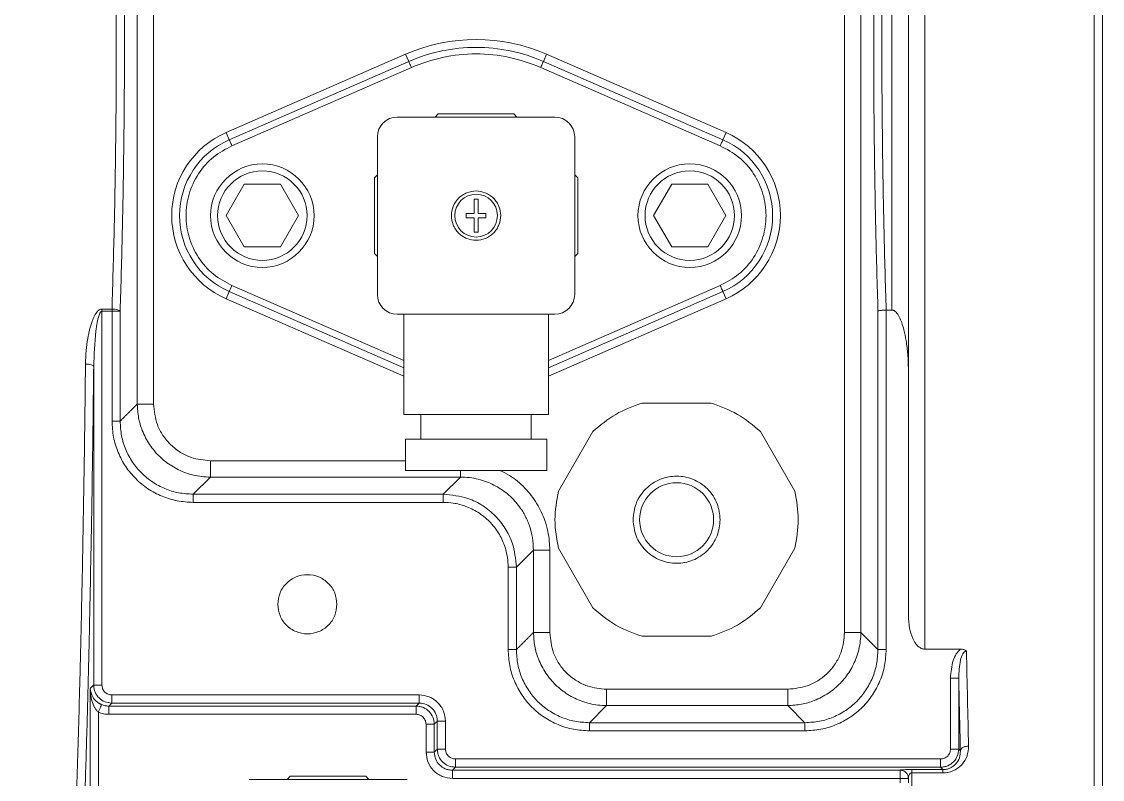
# Model space of a CAD drawing. Header units: inches. Extents: x 1104 to 1677, y 981 to 1342.
# Drawn here: x 1438.95 to 1445.53, y 1093.41 to 1098.02 of the extents above; entities that cross this region are included whole.
import ezdxf

# ---------------------------------------------------------------- set-up
doc = ezdxf.new("R2010")
doc.units = ezdxf.units.IN
doc.header["$MEASUREMENT"] = 0
doc.layers.get('0').update_dxf_attribs({"color": 1})

msp = doc.modelspace()

# ---------------------------------------------------------------- linework, layer by layer
at = {"linetype": 'Continuous', "lineweight": 15}
for p, q in [((1444.44815675, 1105.42935249), (1444.44815675, 1094.20438572)), ((1445.47815786, 1105.42935249), (1445.47815786, 1092.20185269)), ((1445.52815536, 1105.42935249), (1445.52815536, 1092.20185269)), ((1444.24815735, 1096.26695106), (1444.24815735, 1104.63935251)), ((1439.65737476, 1095.69573089), (1439.65737476, 1098.13797372)), ((1439.75662822, 1095.69573089), (1439.75662822, 1098.13797372)), ((1443.95968495, 1098.13797372), (1443.95968495, 1094.30573121)), ((1444.05893842, 1098.13797372), (1444.05893842, 1094.30573121)), ((1441.28955643, 1097.82389948), (1440.1975571, 1097.34731165)), ((1441.30864869, 1097.78014814), (1441.28955643, 1097.82389948)), ((1442.12766345, 1097.78014814), (1442.14675571, 1097.82389948)), ((1443.23875504, 1097.34731165), (1442.14675571, 1097.82389948)), ((1440.21664936, 1097.30356032), (1441.30864869, 1097.78014814)), ((1441.3245636, 1097.74368841), (1440.23256427, 1097.26710058)), ((1443.20375256, 1097.26710058), (1442.11174854, 1097.74368841)), ((1442.12766345, 1097.78014814), (1443.21966278, 1097.30356032)), ((1442.1981565, 1097.44185248), (1441.23815564, 1097.44185248)), ((1441.46962817, 1097.44185248), (1441.48831681, 1097.46053877)), ((1441.48831681, 1097.46053877), (1441.94800003, 1097.46053877)), ((1441.94800003, 1097.46053877), (1441.96668397, 1097.44185248)), ((1440.21664936, 1097.30356032), (1440.1975571, 1097.34731165)), ((1443.21966278, 1097.30356032), (1443.23875504, 1097.34731165)), ((1441.11815788, 1097.32185237), (1441.11815788, 1096.36185269)), ((1442.31815895, 1096.36185269), (1442.31815895, 1097.32185237)), ((1441.09946924, 1097.07169414), (1441.11815788, 1097.09038043)), ((1442.31815895, 1097.09038043), (1442.3368429, 1097.07169414)), ((1440.30815892, 1097.03237796), (1440.19815784, 1096.84185253)), ((1440.52815638, 1097.03237796), (1440.30815892, 1097.03237796)), ((1440.63815745, 1096.84185253), (1440.52815638, 1097.03237796)), ((1441.09946924, 1096.61201092), (1441.09946924, 1097.07169414)), ((1442.3368429, 1097.07169414), (1442.3368429, 1096.61201092)), ((1442.90815576, 1097.03237796), (1442.79815469, 1096.84185253)), ((1443.12815792, 1097.03237796), (1442.90815576, 1097.03237796)), ((1443.23815899, 1096.84185253), (1443.12815792, 1097.03237796)), ((1441.73065897, 1096.94185223), (1441.70565787, 1096.94185223)), ((1441.70565787, 1096.94185223), (1441.70565787, 1096.85435249)), ((1441.73065897, 1096.85435249), (1441.73065897, 1096.94185223)), ((1440.19815784, 1096.84185253), (1440.30815892, 1096.6513271)), ((1440.52815638, 1096.6513271), (1440.63815745, 1096.84185253)), ((1441.65815719, 1096.85435249), (1441.65815719, 1096.82935257)), ((1441.70565787, 1096.85435249), (1441.65815719, 1096.85435249)), ((1441.65815719, 1096.82935257), (1441.70565787, 1096.82935257)), ((1441.70565787, 1096.82935257), (1441.70565787, 1096.74185225)), ((1441.77815495, 1096.85435249), (1441.73065897, 1096.85435249)), ((1441.73065897, 1096.82935257), (1441.77815495, 1096.82935257)), ((1441.73065897, 1096.74185225), (1441.73065897, 1096.82935257)), ((1441.77815495, 1096.82935257), (1441.77815495, 1096.85435249)), ((1442.79815469, 1096.84185253), (1442.90815576, 1096.6513271)), ((1443.12815792, 1096.6513271), (1443.23815899, 1096.84185253)), ((1441.70565787, 1096.74185225), (1441.73065897, 1096.74185225)), ((1440.30815892, 1096.6513271), (1440.52815638, 1096.6513271)), ((1442.90815576, 1096.6513271), (1443.12815792, 1096.6513271)), ((1441.11815788, 1096.59332463), (1441.09946924, 1096.61201092)), ((1442.3368429, 1096.61201092), (1442.31815895, 1096.59332463)), ((1440.21664936, 1096.38014474), (1440.1975571, 1096.33639341)), ((1441.27815646, 1095.9168653), (1440.21664936, 1096.38014474)), ((1440.23256427, 1096.41660448), (1441.27815646, 1095.96026991)), ((1442.15815568, 1095.96026991), (1443.20375256, 1096.41660448)), ((1443.21966278, 1096.38014474), (1442.15815568, 1095.9168653)), ((1443.23875504, 1096.33639341), (1443.21966278, 1096.38014474)), ((1440.1975571, 1096.33639341), (1441.27815646, 1095.86478046)), ((1442.15815568, 1095.86478046), (1443.23875504, 1096.33639341)), ((1439.50359008, 1096.26060223), (1439.44222076, 1096.26057349)), ((1439.44222076, 1096.26057349), (1439.44222076, 1093.98587838)), ((1439.50359008, 1095.59157529), (1439.50359008, 1096.26060223)), ((1439.55321681, 1096.26060223), (1439.55321681, 1095.59157529)), ((1441.23815564, 1096.24185258), (1441.71815607, 1096.24185258)), ((1441.71815607, 1096.24185258), (1442.1981565, 1096.24185258)), ((1444.16309636, 1094.20157562), (1444.16309636, 1096.26055354)), ((1444.21281696, 1096.26695165), (1444.21272309, 1094.20157562)), ((1439.39225142, 1095.92398441), (1439.39225142, 1093.98587838)), ((1442.72815912, 1095.7014297), (1443.14815598, 1095.7014297)), ((1441.27815646, 1095.63185243), (1442.15815568, 1095.63185243)), ((1442.21864266, 1095.16477612), (1442.42864344, 1095.52850642)), ((1443.44766697, 1095.52850642), (1443.65766774, 1095.16477612)), ((1442.148159, 1095.48185229), (1441.28815784, 1095.48185229)), ((1441.28815784, 1095.35032491), (1440.10203479, 1095.35032491)), ((1439.99788154, 1095.14691467), (1440.10203479, 1095.25107027)), ((1441.62271355, 1095.25107027), (1440.10203479, 1095.25107027)), ((1441.28815784, 1095.29185252), (1442.148159, 1095.29185252)), ((1441.5185603, 1095.14691467), (1441.62271355, 1095.25107027)), ((1441.62271355, 1095.25107027), (1441.62271355, 1095.29185252)), ((1439.99788154, 1095.14691467), (1441.5185603, 1095.14691467)), ((1441.5185603, 1095.14691467), (1441.5185603, 1095.09728735)), ((1441.5185603, 1095.09728735), (1439.99788154, 1095.09728735)), ((1442.06737358, 1094.80640964), (1441.96322033, 1094.70225405)), ((1442.06737358, 1094.30573121), (1442.06737358, 1094.80640964)), ((1442.16662705, 1094.30573121), (1442.16662705, 1094.80640964)), ((1442.42864344, 1094.45519807), (1442.21864266, 1094.81892897)), ((1443.65766774, 1094.81892897), (1443.44766697, 1094.45519807)), ((1441.9135936, 1094.20157562), (1441.9135936, 1094.70225405)), ((1441.96322033, 1094.70225405), (1441.96322033, 1094.20157562)), ((1443.14815598, 1094.28227538), (1442.72815912, 1094.28227538)), ((1444.16309636, 1094.20157562), (1444.05893842, 1094.30573121)), ((1444.44815675, 1094.20438572), (1444.66512704, 1094.20438572)), ((1444.65406498, 1094.02821879), (1444.65406498, 1093.59587861)), ((1439.37059663, 1093.96422711), (1439.37059663, 1090.92185233)), ((1439.5021821, 1093.9259147), (1441.37231772, 1093.9259147)), ((1439.5021821, 1093.9259147), (1439.5021821, 1093.87594535)), ((1443.61427838, 1093.96032464), (1442.51203362, 1093.96032464)), ((1439.5021821, 1093.87594535), (1439.48390177, 1093.85766386)), ((1439.48390177, 1093.85766386), (1441.3540374, 1093.85766386)), ((1439.5021821, 1093.87594535), (1441.37231772, 1093.87594535)), ((1441.3540374, 1093.85766386), (1441.37231772, 1093.87594535)), ((1442.40788037, 1093.75691441), (1442.51203362, 1093.86107)), ((1443.61427838, 1093.86107), (1442.51203362, 1093.86107)), ((1443.71843163, 1093.75691441), (1443.61427838, 1093.86107)), ((1439.42056597, 1093.82076178), (1439.42056597, 1090.92185233)), ((1441.41399873, 1093.57759712), (1441.41399873, 1093.74773083)), ((1441.46396807, 1093.74773083), (1441.46396807, 1093.57759712)), ((1441.53221774, 1093.76601233), (1441.4822484, 1093.76601233)), ((1441.4822484, 1093.76601233), (1441.4822484, 1093.59587861)), ((1441.53221774, 1093.76601233), (1441.53221774, 1093.59587861)), ((1442.40788037, 1093.75691441), (1443.71843163, 1093.75691441)), ((1443.71843163, 1093.70728767), (1442.40788037, 1093.70728767)), ((1444.60409564, 1093.59587861), (1444.65406498, 1093.59587861)), ((1444.66425409, 1093.58568951), (1444.65406498, 1093.59587861)), ((1441.46396807, 1093.57759712), (1441.41399873, 1093.57759712)), ((1441.59218377, 1093.53591493), (1444.54412961, 1093.53591493)), ((1441.59218377, 1093.53591493), (1441.59218377, 1093.48594559)), ((1441.59218377, 1093.48594559), (1441.57390344, 1093.4676641)), ((1441.57390344, 1093.4676641), (1444.29815485, 1093.4676641)), ((1444.54412961, 1093.48594559), (1441.59218377, 1093.48594559)), ((1444.36815511, 1093.47156421), (1444.55851451, 1093.47156421)), ((1444.55851451, 1093.47156421), (1444.54412961, 1093.48594559)), ((1441.29815452, 1093.41185279), (1440.33815836, 1093.41185279)), ((1440.56963088, 1093.41185279), (1440.58831483, 1093.43053908)), ((1440.58831483, 1093.43053908), (1441.04799805, 1093.43053908)), ((1441.04799805, 1093.43053908), (1441.06668669, 1093.41185279)), ((1444.29815485, 1093.41769475), (1441.57390344, 1093.41769475)), ((1444.29815485, 1093.41769475), (1444.33351402, 1093.41769475)), ((1444.29815485, 1093.39056173), (1444.29815485, 1093.41769475)), ((1444.36815511, 1093.45165884), (1444.36815511, 1093.30791895)), ((1444.55851451, 1093.45165884), (1444.36815511, 1093.45165884))]:
    msp.add_line(p, q, dxfattribs=at)
at = {"linetype": 'Continuous', "lineweight": 15, "flags": 128}
for points in [[(1441.3245636, 1097.74368841), (1441.32164908, 1097.75036929), (1441.31882842, 1097.75682665), (1441.31620487, 1097.76284344), (1441.31385823, 1097.76821959), (1441.31186828, 1097.77277324), (1441.31030542, 1097.77635363), (1441.30922127, 1097.77883931), (1441.30864869, 1097.78014814)], [(1442.11174854, 1097.74368841), (1442.11466776, 1097.75036929), (1442.11748372, 1097.75682665), (1442.12011196, 1097.76284344), (1442.1224586, 1097.76821959), (1442.12444386, 1097.77277324), (1442.12600672, 1097.77635363), (1442.12709087, 1097.77883931), (1442.12766345, 1097.78014814)], [(1440.23256427, 1097.26710058), (1440.22964975, 1097.27378146), (1440.22682908, 1097.28023883), (1440.22420554, 1097.28625561), (1440.2218589, 1097.29163117), (1440.21986895, 1097.29618542), (1440.21830609, 1097.2997658), (1440.21722194, 1097.30225148), (1440.21664936, 1097.30356032)], [(1443.20375256, 1097.26710058), (1443.20666709, 1097.27378146), (1443.20948306, 1097.28023883), (1443.21211129, 1097.28625561), (1443.21445793, 1097.29163117), (1443.21644319, 1097.29618542), (1443.21800605, 1097.2997658), (1443.2190902, 1097.30225148), (1443.21966278, 1097.30356032)], [(1440.23256427, 1096.41660448), (1440.22964975, 1096.4099236), (1440.22682908, 1096.40346623), (1440.22420554, 1096.39744945), (1440.2218589, 1096.3920733), (1440.21986895, 1096.38751965), (1440.21830609, 1096.38393926), (1440.21722194, 1096.38145358), (1440.21664936, 1096.38014474)], [(1443.21966278, 1096.38014474), (1443.2190902, 1096.38145358), (1443.21800605, 1096.38393926), (1443.21644319, 1096.38751965), (1443.21445793, 1096.3920733), (1443.21211129, 1096.39744945), (1443.20948306, 1096.40346623), (1443.20666709, 1096.4099236), (1443.20375256, 1096.41660448)]]:
    msp.add_lwpolyline(points, dxfattribs=at)
at = {"linetype": 'Continuous', "lineweight": 15}
for centre, radius in [((1440.41815682, 1096.84185252), 0.315), ((1443.01815682, 1096.84185252), 0.315), ((1440.41815682, 1096.84185252), 0.272), ((1443.01815682, 1096.84185252), 0.272), ((1441.71815682, 1096.84185252), 0.13), ((1442.93815682, 1094.99185252), 0.225)]:
    msp.add_circle(centre, radius, dxfattribs=at)
for centre, radius, start, end in [((1441.71815682, 1096.84185252), 1.07150108, 66.421821522, 113.578178478), ((1441.71815682, 1096.84185252), 1.02376471, 66.421821522, 113.578178478), ((1441.23815682, 1097.32185252), 0.12, 90, 180), ((1442.19815682, 1097.32185252), 0.12, 360, 90), ((1440.41815682, 1096.84185252), 0.55150108, 113.578178478, 246.421821522), ((1443.01815682, 1096.84185252), 0.55150108, 293.578178478, 66.421821522), ((1440.41815682, 1096.84185252), 0.50376471, 113.578178478, 246.421821522), ((1443.01815682, 1096.84185252), 0.50376471, 293.578178478, 66.421821522), ((1441.23815682, 1096.36185252), 0.12, 180, 270), ((1442.19815682, 1096.36185252), 0.12, 270, 0)]:
    msp.add_arc(centre, radius, start, end, dxfattribs=at)
for points, knots in [([(1445.52815536, 1105.37692798), (1445.52815536, 1105.37771156), (1445.52815536, 1105.38464636), (1445.52815536, 1105.35592342), (1445.52815536, 1105.28647139), (1445.52815536, 1105.16465404), (1445.52815536, 1104.99472457), (1445.52815536, 1104.77456357), (1445.52815536, 1104.50508681), (1445.52815536, 1104.18772904), (1445.52815536, 1103.82513742), (1445.52815536, 1103.42091657), (1445.52815536, 1102.97956135), (1445.52815536, 1102.50627927), (1445.52815536, 1102.00679555), (1445.52815536, 1101.48713593), (1445.52815536, 1100.95340934), (1445.52815536, 1100.41160079), (1445.52815536, 1099.86282867), (1445.52815536, 1099.30273923), (1445.52815536, 1098.72628979), (1445.52815536, 1098.13330652), (1445.52815536, 1097.52898807), (1445.52815536, 1096.91913354), (1445.52815536, 1096.30998604), (1445.52815536, 1095.70803643), (1445.52815536, 1095.11981324), (1445.52815536, 1094.55162126), (1445.52815536, 1094.00943177), (1445.52815536, 1093.49825516), (1445.52815536, 1093.02354958), (1445.52815536, 1092.58729461), (1445.52815536, 1092.32900502), (1445.52815536, 1092.20185269)], [0, 0, 0, 0, 0.0039759076, 0.0351873214, 0.0671199634, 0.0996978244, 0.1328336261, 0.1664297112, 0.2003794835, 0.2345692136, 0.2688801961, 0.3031911763, 0.3373809076, 0.3713306829, 0.4049267658, 0.4380625575, 0.4706404273, 0.5025730655, 0.5337844767, 0.564995887, 0.5969285163, 0.6295063766, 0.6626421766, 0.6962382533, 0.7301880558, 0.7643777773, 0.798688769, 0.8329997243, 0.8671894702, 0.9011392213, 0.9347353325, 0.9678711238, 1, 1, 1, 1]), ([(1444.34815705, 1105.32651629), (1444.34815705, 1105.32742237), (1444.34815705, 1105.33430316), (1444.34815705, 1105.30452412), (1444.34815705, 1105.23385841), (1444.34815705, 1105.11405422), (1444.34815705, 1104.95137268), (1444.34815705, 1104.74606444), (1444.34815705, 1104.50096867), (1444.34815705, 1104.21974513), (1444.34815705, 1103.90493202), (1444.34815705, 1103.56202881), (1444.34815705, 1103.19249407), (1444.34815705, 1102.79928224), (1444.34815705, 1102.38036977), (1444.34815705, 1101.93256755), (1444.34815705, 1101.45749571), (1444.34815705, 1100.95359287), (1444.34815705, 1100.42729903), (1444.34815705, 1099.88003129), (1444.34815705, 1099.31766673), (1444.34815705, 1098.74518355), (1444.34815705, 1098.16781081), (1444.34815705, 1097.59086993), (1444.34815705, 1097.01959579), (1444.34815705, 1096.46040995), (1444.34815705, 1095.91505396), (1444.34815705, 1095.39131083), (1444.34815705, 1094.88625256), (1444.34815705, 1094.56773514), (1444.34815705, 1094.40847179)], [0, 0, 0, 0, 0.0056906954, 0.0432153607, 0.0809700731, 0.1188408834, 0.1567116899, 0.1944664087, 0.2319910727, 0.2691758555, 0.3056463316, 0.3421181533, 0.3773386883, 0.4125605775, 0.447781112, 0.4830030072, 0.519473484, 0.5559453051, 0.5931300876, 0.6306547404, 0.6684094462, 0.7062802742, 0.7441510761, 0.7819057986, 0.8194304798, 0.8566152666, 0.8930857257, 0.9295575361, 0.9647777407, 1, 1, 1, 1]), ([(1439.50359008, 1096.27312801), (1439.50824213, 1096.43209539), (1439.51752345, 1096.74925193), (1439.52588939, 1097.23448982), (1439.53046877, 1097.72338439), (1439.52971774, 1098.0506926), (1439.5293421, 1098.21439966)], [0, 0, 0, 0, 0.2501069516, 0.4989895121, 0.7494136889, 1, 1, 1, 1]), ([(1439.57896884, 1098.21638081), (1439.57934706, 1098.05147793), (1439.58010364, 1097.72161886), (1439.57550592, 1097.22863563), (1439.56714757, 1096.73974041), (1439.55786063, 1096.42032285), (1439.55321681, 1096.26060223)], [0, 0, 0, 0, 0.2505443215, 0.5011696415, 0.7505663286, 1, 1, 1, 1]), ([(1444.16309636, 1096.26055354), (1444.15845422, 1096.4202509), (1444.14916958, 1096.73965853), (1444.14081356, 1097.22855435), (1444.13620794, 1097.72157682), (1444.13696558, 1098.05146281), (1444.13734434, 1098.21638081)], [0, 0, 0, 0, 0.24939074691, 0.49880167238, 0.74943882195, 1, 1, 1, 1]), ([(1444.18697107, 1098.21439966), (1444.18659103, 1098.05044883), (1444.18583051, 1097.72235276), (1444.1905014, 1097.23059287), (1444.19887251, 1096.74352822), (1444.20818819, 1096.42514766), (1444.21281696, 1096.26695106)], [0, 0, 0, 0, 0.2501445301, 0.5005856775, 0.7518515503, 1, 1, 1, 1]), ([(1438.88020997, 1097.95137129), (1438.88061594, 1097.7809811), (1438.88143349, 1097.4378409), (1438.88314274, 1096.92259567), (1438.88521435, 1096.40653459), (1438.88767958, 1095.89315327), (1438.89019126, 1095.44878378), (1438.89259445, 1095.07028945), (1438.89481, 1094.75284738), (1438.89721284, 1094.43636834), (1438.89981426, 1094.1225193), (1438.90261638, 1093.81316593), (1438.90559869, 1093.51031776), (1438.90792737, 1093.29530799), (1438.90949357, 1093.15933297), (1438.91021969, 1093.09709749), (1438.91098245, 1093.03384777), (1438.91176878, 1092.96959917), (1438.91259208, 1092.90445787), (1438.91344116, 1092.83853078), (1438.91486436, 1092.73052466), (1438.91693379, 1092.58086694), (1438.91993213, 1092.38065282), (1438.92337795, 1092.17078758), (1438.92731516, 1091.95845888), (1438.93066657, 1091.80308214), (1438.93324562, 1091.69714845), (1438.93490794, 1091.63385979), (1438.93642702, 1091.58001685), (1438.93781213, 1091.53456909), (1438.93928104, 1091.48977827), (1438.94076128, 1091.44886186), (1438.94214829, 1091.41408317), (1438.94314111, 1091.39136904), (1438.94386344, 1091.37587735), (1438.94444158, 1091.36412097), (1438.94500742, 1091.35307746), (1438.94557275, 1091.34274134), (1438.9461248, 1091.33309727), (1438.94667421, 1091.32413114), (1438.94800572, 1091.30381486), (1438.94994556, 1091.28050012), (1438.95244156, 1091.26240933), (1438.9539655, 1091.26035287), (1438.95470639, 1091.25935307)], [0, 0, 0, 0, 0.0486269913, 0.0979274437, 0.1479078785, 0.1985682922, 0.2499086857, 0.2828898282, 0.3167607934, 0.3515394308, 0.3872256366, 0.4238194108, 0.4613207955, 0.4997296454, 0.5080171226, 0.5165457176, 0.5253505184, 0.5344314575, 0.5437884987, 0.5534217647, 0.5633311148, 0.5920037616, 0.6227643662, 0.6621044164, 0.7044028275, 0.7496593226, 0.7686801626, 0.7862658498, 0.8024016396, 0.8170875818, 0.8303236429, 0.8491612481, 0.8639715017, 0.8747541942, 0.8809791254, 0.8871617557, 0.8932853618, 0.8993499013, 0.9053553577, 0.9113017371, 0.9171890686, 0.9485105601, 0.9749673197, 1, 1, 1, 1]), ([(1442.11174854, 1097.74368841), (1442.04896582, 1097.76681802), (1441.92204661, 1097.81357598), (1441.71815607, 1097.83203234), (1441.51426553, 1097.81357598), (1441.38734632, 1097.76681802), (1441.3245636, 1097.74368841)], [0, 0, 0, 0, 0.2473334126, 0.5, 0.7526665874, 1, 1, 1, 1]), ([(1440.23256427, 1097.26710058), (1440.19381731, 1097.24623536), (1440.11463697, 1097.20359679), (1440.02443872, 1097.09929028), (1439.96690802, 1096.97544019), (1439.94794117, 1096.84185253), (1439.96690802, 1096.70826488), (1440.02443872, 1096.58441478), (1440.11463697, 1096.48010827), (1440.19381731, 1096.4374697), (1440.23256427, 1096.41660448)], [0, 0, 0, 0, 0.122337688, 0.2499999819, 0.3776624588, 0.5, 0.6223375412, 0.7500000181, 0.877662312, 1, 1, 1, 1]), ([(1443.20375256, 1096.41660448), (1443.24249983, 1096.43746943), (1443.32167986, 1096.48010694), (1443.41187299, 1096.58441651), (1443.46940436, 1096.70826469), (1443.48837085, 1096.84185253), (1443.46940436, 1096.97544037), (1443.41187299, 1097.09928855), (1443.32167986, 1097.20359812), (1443.24249983, 1097.24623563), (1443.20375256, 1097.26710058)], [0, 0, 0, 0, 0.12233840043, 0.24999852596, 0.37766174628, 0.5, 0.62233825372, 0.75000147404, 0.87766159957, 1, 1, 1, 1]), ([(1441.71815607, 1096.6918524), (1441.69928904, 1096.69385652), (1441.67026456, 1096.6969396), (1441.6353311, 1096.71564189), (1441.61133567, 1096.73500462), (1441.59184691, 1096.75903149), (1441.57373439, 1096.79395771), (1441.56453438, 1096.84185253), (1441.57373439, 1096.88974735), (1441.59184691, 1096.92467357), (1441.61133567, 1096.94870044), (1441.6353311, 1096.96806317), (1441.67026456, 1096.98676546), (1441.69928904, 1096.98984854), (1441.71815607, 1096.99185266)], [0, 0, 0, 0, 0.1197241866, 0.1841801166, 0.249997509, 0.3158217508, 0.3802709035, 0.5, 0.6197290965, 0.6841782492, 0.750002491, 0.8158198834, 0.8802758134, 1, 1, 1, 1]), ([(1441.71815607, 1096.99185266), (1441.73702524, 1096.98984962), (1441.76605077, 1096.98676842), (1441.80098186, 1096.96806002), (1441.82498177, 1096.94870401), (1441.84446367, 1096.92467045), (1441.86258558, 1096.88974985), (1441.87178032, 1096.84185253), (1441.86258558, 1096.79395521), (1441.84446367, 1096.75903461), (1441.82498177, 1096.73500105), (1441.80098186, 1096.71564504), (1441.76605077, 1096.69693664), (1441.73702524, 1096.69385545), (1441.71815607, 1096.6918524)], [0, 0, 0, 0, 0.1197323307, 0.1841784824, 0.2500027129, 0.3158197302, 0.3802725792, 0.5, 0.6197274208, 0.6841802698, 0.7499972871, 0.8158215176, 0.8802676693, 1, 1, 1, 1]), ([(1439.34228208, 1095.93900936), (1439.34322613, 1095.96668582), (1439.34499912, 1096.01866363), (1439.35452899, 1096.09015947), (1439.36616913, 1096.1470048), (1439.3789805, 1096.19049436), (1439.39232547, 1096.22538278), (1439.40769706, 1096.25079401), (1439.42154164, 1096.26699389), (1439.4328702, 1096.27250877), (1439.43911551, 1096.27290355), (1439.44222076, 1096.27309985)], [0, 0, 0, 0, 0.2304897416, 0.4328715788, 0.5966764464, 0.7088655974, 0.8057015662, 0.9018175992, 0.9506306852, 0.9754528784, 1, 1, 1, 1]), ([(1439.44222076, 1096.26057349), (1439.440578, 1096.25994634), (1439.43724457, 1096.25867377), (1439.43122609, 1096.25289356), (1439.41485623, 1096.21395509), (1439.39872426, 1096.1026611), (1439.39485454, 1095.99584107), (1439.39225142, 1095.92398441)], [0, 0, 0, 0, 0.0149836932, 0.0304042269, 0.07044362, 0.3746977072, 1, 1, 1, 1]), ([(1439.50359008, 1096.27312977), (1439.50943813, 1096.27280534), (1439.52154266, 1096.27213382), (1439.53748937, 1096.2691596), (1439.54927512, 1096.26513383), (1439.5519328, 1096.26207841), (1439.55321681, 1096.26060223)], [0, 0, 0, 0, 0.2415738091, 0.5000197498, 0.75844135, 1, 1, 1, 1]), ([(1439.50359008, 1096.26060223), (1439.50963284, 1096.26060223), (1439.52171779, 1096.26060223), (1439.53737804, 1096.26060223), (1439.54911548, 1096.26060223), (1439.55184973, 1096.26060223), (1439.55321681, 1096.26060223)], [0, 0, 0, 0, 0.250027608, 0.5000316528, 0.7500230258, 1, 1, 1, 1]), ([(1444.16309636, 1096.26055354), (1444.16445678, 1096.26134149), (1444.16717451, 1096.26291559), (1444.17729987, 1096.26466055), (1444.18766033, 1096.26576257), (1444.19876503, 1096.26664524), (1444.20739535, 1096.26683343), (1444.21281696, 1096.26695165)], [0, 0, 0, 0, 0.2499233275, 0.4992739243, 0.6449287388, 0.7769426751, 1, 1, 1, 1]), ([(1444.34815705, 1095.90524884), (1444.34742173, 1095.93644933), (1444.34603343, 1095.99535599), (1444.33599869, 1096.07625815), (1444.32317371, 1096.14045975), (1444.30907077, 1096.18874883), (1444.29616218, 1096.22030605), (1444.2841669, 1096.24119013), (1444.27386678, 1096.25447743), (1444.26382839, 1096.26274211), (1444.25472887, 1096.26644663), (1444.25030865, 1096.26678593), (1444.24815735, 1096.26695106)], [0, 0, 0, 0, 0.2393658672, 0.4519237698, 0.6246574267, 0.741247386, 0.8375500702, 0.8854797623, 0.9256154844, 0.9661561807, 0.9835284005, 1, 1, 1, 1]), ([(1439.12225176, 1091.26141694), (1439.12331727, 1091.26177955), (1439.12672299, 1091.26293857), (1439.13224983, 1091.27130474), (1439.13861276, 1091.28481104), (1439.1443359, 1091.30146222), (1439.14941031, 1091.31952462), (1439.15452649, 1091.34078043), (1439.15986362, 1091.36639444), (1439.16556423, 1091.39795404), (1439.17110015, 1091.43257516), (1439.1764299, 1091.46973286), (1439.18156714, 1091.50906142), (1439.18649812, 1091.55022085), (1439.19339273, 1091.61229007), (1439.20211247, 1091.700686), (1439.21252451, 1091.82259704), (1439.22243333, 1091.95457493), (1439.23184957, 1092.09521471), (1439.24078272, 1092.24316457), (1439.24921378, 1092.39713377), (1439.25811816, 1092.57518463), (1439.26741421, 1092.78095351), (1439.27700815, 1093.01820034), (1439.28598415, 1093.26545195), (1439.29435138, 1093.52131256), (1439.30211126, 1093.78443512), (1439.31071581, 1094.108772), (1439.31978547, 1094.5011955), (1439.3287352, 1094.96806765), (1439.33638585, 1095.44644366), (1439.34032538, 1095.77554838), (1439.34228208, 1095.93900936)], [0, 0, 0, 0, 0.01090107064, 0.03484352282, 0.05661200474, 0.07620650648, 0.09362691782, 0.10887330731, 0.12908105619, 0.14899337587, 0.16830881311, 0.18702740667, 0.20514909122, 0.22267386227, 0.23960175594, 0.27904978206, 0.31743460134, 0.35475616483, 0.39101455538, 0.42620977081, 0.46034176627, 0.49341055897, 0.53747546358, 0.5808062089, 0.62340258243, 0.66526491848, 0.70639315245, 0.74678727416, 0.81133430542, 0.87505178664, 0.93794024626, 1, 1, 1, 1]), ([(1439.39225142, 1095.92398441), (1439.39137202, 1095.92584812), (1439.38954717, 1095.92971551), (1439.37780588, 1095.93471593), (1439.36118572, 1095.93820967), (1439.3484144, 1095.93875113), (1439.34228208, 1095.93901112)], [0, 0, 0, 0, 0.2417932589, 0.5017480249, 0.7607574571, 1, 1, 1, 1]), ([(1439.39225142, 1095.92398441), (1439.39024187, 1095.75669637), (1439.38622658, 1095.42243684), (1439.3806573, 1095.05610216), (1439.37688857, 1094.8627241), (1439.37612531, 1094.82356065)], [0, 0, 0, 0, 0.4441322838, 0.887424134, 1, 1, 1, 1]), ([(1439.65737476, 1095.69573089), (1439.66011269, 1095.69573089), (1439.6655885, 1095.69573089), (1439.68906053, 1095.69573089), (1439.7203772, 1095.69573089), (1439.74454423, 1095.69573089), (1439.75662822, 1095.69573089)], [0, 0, 0, 0, 0.2500064518, 0.5000078528, 0.7499940396, 1, 1, 1, 1]), ([(1440.10203479, 1095.25107027), (1440.08454762, 1095.25171584), (1440.05003328, 1095.25299), (1439.99965168, 1095.26234032), (1439.93719845, 1095.2808477), (1439.8655158, 1095.31564096), (1439.79072477, 1095.37395552), (1439.73977078, 1095.43495042), (1439.70703999, 1095.49019028), (1439.68269978, 1095.54414306), (1439.66211434, 1095.61280238), (1439.65897833, 1095.66767316), (1439.65737476, 1095.69573089)], [0, 0, 0, 0, 0.0752269692, 0.1484751205, 0.2197610132, 0.3551599563, 0.4884196962, 0.6249844044, 0.6942596874, 0.7641494956, 0.8793997475, 1, 1, 1, 1]), ([(1440.10203479, 1095.35032491), (1440.06221175, 1095.35415917), (1439.99860492, 1095.3602834), (1439.91863229, 1095.39981213), (1439.85972679, 1095.44496737), (1439.81196046, 1095.50295748), (1439.76803146, 1095.58548349), (1439.76105164, 1095.65296494), (1439.75662822, 1095.69573089)], [0, 0, 0, 0, 0.2195118279, 0.3506123968, 0.4885906193, 0.6283656567, 0.7644790916, 1, 1, 1, 1]), ([(1442.42864344, 1095.52850642), (1442.47344021, 1095.56619865), (1442.56303443, 1095.64158366), (1442.67311729, 1095.68148093), (1442.72815912, 1095.7014297)], [0, 0, 0, 0, 0.499996306, 1, 1, 1, 1]), ([(1443.14815598, 1095.7014297), (1443.20319612, 1095.68148067), (1443.31327697, 1095.64158241), (1443.40287015, 1095.56619854), (1443.44766697, 1095.52850642)], [0, 0, 0, 0, 0.4999975029, 1, 1, 1, 1]), ([(1439.55321681, 1095.59157529), (1439.55184973, 1095.59157529), (1439.54911548, 1095.59157529), (1439.53737804, 1095.59157529), (1439.52171779, 1095.59157529), (1439.50963284, 1095.59157529), (1439.50359008, 1095.59157529)], [0, 0, 0, 0, 0.2499769742, 0.4999683472, 0.749972392, 1, 1, 1, 1]), ([(1439.99788154, 1095.09728735), (1439.9653358, 1095.0990859), (1439.90028824, 1095.10268058), (1439.80669357, 1095.13229277), (1439.72067569, 1095.17770062), (1439.64576729, 1095.23938232), (1439.58405607, 1095.31428766), (1439.53861898, 1095.40032399), (1439.50899073, 1095.49394964), (1439.50539131, 1095.55901506), (1439.50359008, 1095.59157529)], [0, 0, 0, 0, 0.1256412752, 0.2511129968, 0.3760160667, 0.4999159544, 0.623852508, 0.7488173697, 0.8743024551, 1, 1, 1, 1]), ([(1439.55321681, 1095.59157529), (1439.55490555, 1095.56147906), (1439.55820589, 1095.50266123), (1439.58488122, 1095.41818677), (1439.62561218, 1095.34155104), (1439.6807979, 1095.27446353), (1439.74788608, 1095.21928255), (1439.82452045, 1095.17857105), (1439.9089817, 1095.15189694), (1439.96779091, 1095.14860106), (1439.99788154, 1095.14691467)], [0, 0, 0, 0, 0.1290816504, 0.252267587, 0.3770443556, 0.5000337768, 0.6230091706, 0.747771586, 0.8709435048, 1, 1, 1, 1]), ([(1440.10203479, 1095.25107027), (1440.10203479, 1095.25380774), (1440.10203479, 1095.25928267), (1440.10203479, 1095.28275527), (1440.10203479, 1095.31407374), (1440.10203479, 1095.33824121), (1440.10203479, 1095.35032491)], [0, 0, 0, 0, 0.2500012719, 0.499999925, 0.7500007929, 1, 1, 1, 1]), ([(1441.62271355, 1095.25107027), (1441.64129091, 1095.25047145), (1441.67792229, 1095.24929067), (1441.73131535, 1095.23916599), (1441.79677533, 1095.21902059), (1441.871114, 1095.18112025), (1441.94602673, 1095.11883699), (1441.99198699, 1095.05935287), (1442.01800564, 1095.01323557), (1442.03177556, 1094.98411154), (1442.04827752, 1094.94116942), (1442.06394637, 1094.88197485), (1442.06621572, 1094.83193893), (1442.06737358, 1094.80640964)], [0, 0, 0, 0, 0.0797003849, 0.1571554863, 0.2324090721, 0.373278153, 0.5119649782, 0.6473452955, 0.6930916359, 0.7391271276, 0.7854585603, 0.8905368284, 1, 1, 1, 1]), ([(1442.16662705, 1094.80640964), (1442.16609226, 1094.82479352), (1442.16496575, 1094.86351792), (1442.15514036, 1094.92393973), (1442.13858316, 1094.98338642), (1442.11589231, 1095.03922002), (1442.08850614, 1095.09033818), (1442.05520529, 1095.13927606), (1442.00232413, 1095.20009541), (1441.93923302, 1095.25585878), (1441.88224745, 1095.28243912), (1441.86206609, 1095.29185252)], [0, 0, 0, 0, 0.0911109455, 0.1919191387, 0.3025951592, 0.3964206597, 0.4901340228, 0.5896757113, 0.6890500318, 0.8898774969, 1, 1, 1, 1]), ([(1442.67315858, 1094.99185225), (1442.67669712, 1095.02518598), (1442.68214058, 1095.07646443), (1442.7151898, 1095.13817659), (1442.74939079, 1095.18057222), (1442.79184359, 1095.21499413), (1442.85353827, 1095.24700518), (1442.93815549, 1095.26325134), (1443.02277266, 1095.24700344), (1443.08447082, 1095.21499562), (1443.12692384, 1095.18057188), (1443.16112629, 1095.13817789), (1443.194167, 1095.07646204), (1443.19961498, 1095.02518539), (1443.20315652, 1094.99185225)], [0, 0, 0, 0, 0.1197279827, 0.1841817395, 0.250001202, 0.3158195664, 0.3802691841, 0.4999982592, 0.6197273342, 0.6841819763, 0.7500003408, 0.8158198032, 0.880270957, 1, 1, 1, 1]), ([(1439.99788154, 1095.14691467), (1439.99788154, 1095.14554593), (1439.99788154, 1095.14280847), (1439.99788154, 1095.1310722), (1439.99788154, 1095.1154131), (1439.99788154, 1095.10332931), (1439.99788154, 1095.09728735)], [0, 0, 0, 0, 0.2500012336, 0.4999998485, 0.7499971924, 1, 1, 1, 1]), ([(1441.5185603, 1095.14691467), (1441.56967635, 1095.14188916), (1441.65426428, 1095.13357285), (1441.7599327, 1095.07988108), (1441.83710068, 1095.01801529), (1441.89794199, 1094.94066406), (1441.95022568, 1094.83615285), (1441.958324, 1094.75270661), (1441.96322033, 1094.70225405)], [0, 0, 0, 0, 0.219039606, 0.3624713617, 0.5034417756, 0.6423686063, 0.7837719443, 1, 1, 1, 1]), ([(1442.21864266, 1094.81892897), (1442.20839959, 1094.87657006), (1442.18791342, 1094.99185244), (1442.20839957, 1095.10713483), (1442.21864266, 1095.16477612)], [0, 0, 0, 0, 0.4999991636, 1, 1, 1, 1]), ([(1443.65766774, 1095.16477612), (1443.66791318, 1095.10713483), (1443.68840403, 1094.99185244), (1443.66791316, 1094.87657006), (1443.65766774, 1094.81892897)], [0, 0, 0, 0, 0.5000008364, 1, 1, 1, 1]), ([(1441.9135936, 1094.70225405), (1441.91270538, 1094.72237104), (1441.91072596, 1094.76720191), (1441.89234214, 1094.83827882), (1441.85680585, 1094.91333271), (1441.80202418, 1094.98303674), (1441.74361762, 1095.02981078), (1441.69220292, 1095.05834253), (1441.64247707, 1095.07906971), (1441.58418921, 1095.09438745), (1441.53877771, 1095.09639402), (1441.5185603, 1095.09728735)], [0, 0, 0, 0, 0.0972568741, 0.2167376942, 0.3523542311, 0.4964606077, 0.6418488853, 0.7110676191, 0.7804373856, 0.9022496742, 1, 1, 1, 1]), ([(1443.20315652, 1094.99185225), (1443.19961497, 1094.95851929), (1443.19416697, 1094.90724281), (1443.16112608, 1094.84552718), (1443.12692424, 1094.8031326), (1443.08447059, 1094.76870955), (1443.02277272, 1094.73670157), (1442.93815549, 1094.7204538), (1442.85353821, 1094.73669982), (1442.79184382, 1094.76871104), (1442.74939039, 1094.80313226), (1442.71519001, 1094.84552848), (1442.68214061, 1094.90724042), (1442.67669713, 1094.9585187), (1442.67315858, 1094.99185225)], [0, 0, 0, 0, 0.1197284899, 0.18417972, 0.2499998093, 0.3158178057, 0.3802725241, 0.5000017408, 0.6197309576, 0.6841806516, 0.7499986479, 0.8158187373, 0.8802725704, 1, 1, 1, 1]), ([(1439.37612531, 1094.82356065), (1439.37395069, 1094.70617439), (1439.36886447, 1094.43162051), (1439.35938026, 1094.02484825), (1439.34799161, 1093.60316451), (1439.33543632, 1093.2096418), (1439.32186459, 1092.84555131), (1439.30731963, 1092.51336921), (1439.29190503, 1092.21482222), (1439.27569369, 1091.95196989), (1439.25880074, 1091.72627912), (1439.24132457, 1091.53956262), (1439.22336826, 1091.3927863), (1439.20503662, 1091.28780976), (1439.18646883, 1091.22157582), (1439.17400064, 1091.21342841), (1439.16776249, 1091.20935205)], [0, 0, 0, 0, 0.0543291493, 0.1270700579, 0.1996960573, 0.2722579161, 0.3448123109, 0.4173520749, 0.4899676408, 0.5626198988, 0.6353902409, 0.7081284154, 0.7810209845, 0.8539516046, 0.9269282846, 1, 1, 1, 1]), ([(1442.06737358, 1094.80640964), (1442.07011155, 1094.80640964), (1442.07558742, 1094.80640964), (1442.09905987, 1094.80640964), (1442.1303785, 1094.80640964), (1442.15454485, 1094.80640964), (1442.16662705, 1094.80640964)], [0, 0, 0, 0, 0.25000749113, 0.50000993137, 0.75002504399, 1, 1, 1, 1]), ([(1440.512218, 1094.47728699), (1440.51492506, 1094.50084561), (1440.52033906, 1094.54796184), (1440.56195838, 1094.60788191), (1440.62145906, 1094.6479146), (1440.69221908, 1094.6619731), (1440.76297931, 1094.64791595), (1440.82247541, 1094.60787881), (1440.86410061, 1094.54796356), (1440.86951398, 1094.50084589), (1440.87222067, 1094.47728699)], [0, 0, 0, 0, 0.1250013044, 0.2499973189, 0.3750008665, 0.5000011524, 0.6250014382, 0.7499980405, 0.8749986956, 1, 1, 1, 1]), ([(1441.96322033, 1094.70225405), (1441.96185135, 1094.70225405), (1441.95911342, 1094.70225405), (1441.94737719, 1094.70225405), (1441.93171789, 1094.70225405), (1441.9196347, 1094.70225405), (1441.9135936, 1094.70225405)], [0, 0, 0, 0, 0.2500075828, 0.5000101147, 0.750025319, 1, 1, 1, 1]), ([(1440.87222067, 1094.47728699), (1440.86951383, 1094.45372857), (1440.86410008, 1094.40661113), (1440.82247602, 1094.34669512), (1440.76297901, 1094.30665902), (1440.69221908, 1094.29260038), (1440.62145936, 1094.30666036), (1440.56195776, 1094.34669202), (1440.52033959, 1094.40661286), (1440.51492521, 1094.45372885), (1440.512218, 1094.47728699)], [0, 0, 0, 0, 0.1249994283, 0.2500019918, 0.374998186, 0.4999988476, 0.6249995092, 0.7500026488, 0.8750005717, 1, 1, 1, 1]), ([(1442.72815912, 1094.28227538), (1442.67311727, 1094.30222393), (1442.56303431, 1094.34212076), (1442.47344019, 1094.4175058), (1442.42864344, 1094.45519807)], [0, 0, 0, 0, 0.5000033617, 1, 1, 1, 1]), ([(1443.44766697, 1094.45519807), (1443.40287017, 1094.41750591), (1443.31327709, 1094.342122), (1443.20319614, 1094.30222418), (1443.14815598, 1094.28227538)], [0, 0, 0, 0, 0.5000028295, 1, 1, 1, 1]), ([(1444.44815675, 1094.20438572), (1444.44445302, 1094.2046198), (1444.4369625, 1094.20509322), (1444.42181814, 1094.21037028), (1444.39633855, 1094.22882897), (1444.37059803, 1094.27189209), (1444.35172251, 1094.33555128), (1444.3494071, 1094.38290582), (1444.34815705, 1094.40847179)], [0, 0, 0, 0, 0.0451832761, 0.0913800727, 0.1939288169, 0.4225698299, 0.6882546247, 1, 1, 1, 1]), ([(1442.06737358, 1094.30573121), (1442.07011155, 1094.30573121), (1442.07558742, 1094.30573121), (1442.09905987, 1094.30573121), (1442.1303785, 1094.30573121), (1442.15454485, 1094.30573121), (1442.16662705, 1094.30573121)], [0, 0, 0, 0, 0.25000749113, 0.50000993137, 0.75002504399, 1, 1, 1, 1]), ([(1442.51203362, 1093.86107), (1442.49454805, 1093.86171579), (1442.46003379, 1093.86299049), (1442.40965183, 1093.87233921), (1442.34719755, 1093.89084855), (1442.27551472, 1093.92564065), (1442.20072334, 1093.98395382), (1442.14977406, 1094.04495145), (1442.1170434, 1094.10019037), (1442.09270414, 1094.15414389), (1442.07211143, 1094.22280157), (1442.06897657, 1094.27767312), (1442.06737358, 1094.30573121)], [0, 0, 0, 0, 0.0752203977, 0.1484753132, 0.219761583, 0.3551604185, 0.4884204139, 0.6249810673, 0.694257207, 0.7641471492, 0.8793986792, 1, 1, 1, 1]), ([(1442.51203362, 1093.96032464), (1442.4722106, 1093.96415893), (1442.4086038, 1093.9702832), (1442.32863089, 1094.00981178), (1442.26972604, 1094.05496774), (1442.2219589, 1094.11295733), (1442.17803054, 1094.19548378), (1442.17105056, 1094.26296532), (1442.16662705, 1094.30573121)], [0, 0, 0, 0, 0.2195116538, 0.3506121187, 0.4885908949, 0.6283649874, 0.7644792784, 1, 1, 1, 1]), ([(1443.95968495, 1094.30573121), (1443.95584957, 1094.2659075), (1443.94972362, 1094.2023003), (1443.91019684, 1094.12232598), (1443.86504102, 1094.06342062), (1443.8070499, 1094.01565716), (1443.72452692, 1093.97172344), (1443.65704509, 1093.96474637), (1443.61427838, 1093.96032464)], [0, 0, 0, 0, 0.2195164669, 0.3506158774, 0.4885945285, 0.6283687766, 0.7644781527, 1, 1, 1, 1]), ([(1444.05893842, 1094.30573121), (1444.05829379, 1094.28824443), (1444.05702146, 1094.25373002), (1444.04767061, 1094.20334808), (1444.02916329, 1094.14089397), (1443.99436593, 1094.06921288), (1443.93605669, 1093.99441866), (1443.87505929, 1093.94346805), (1443.81981985, 1093.91073699), (1443.76586612, 1093.88639881), (1443.69720748, 1093.86580989), (1443.64233679, 1093.86267371), (1443.61427838, 1093.86107)], [0, 0, 0, 0, 0.0752249937, 0.1484747139, 0.2197623745, 0.3551607441, 0.4884219444, 0.6249819617, 0.6942578864, 0.7641506764, 0.8793972165, 1, 1, 1, 1]), ([(1444.05893842, 1094.30573121), (1444.05620048, 1094.30573121), (1444.05072467, 1094.30573121), (1444.02725264, 1094.30573121), (1443.99593597, 1094.30573121), (1443.97176894, 1094.30573121), (1443.95968495, 1094.30573121)], [0, 0, 0, 0, 0.2500064518, 0.5000078528, 0.7499940396, 1, 1, 1, 1]), ([(1441.96322033, 1094.20157562), (1441.96185135, 1094.20157562), (1441.95911342, 1094.20157562), (1441.94737719, 1094.20157562), (1441.93171789, 1094.20157562), (1441.9196347, 1094.20157562), (1441.9135936, 1094.20157562)], [0, 0, 0, 0, 0.2500075828, 0.5000101147, 0.750025319, 1, 1, 1, 1]), ([(1442.40788037, 1093.70728767), (1442.37533468, 1093.7090863), (1442.31028722, 1093.71268114), (1442.21669322, 1093.74229174), (1442.1306781, 1093.78770344), (1442.05576597, 1093.84937912), (1441.99406069, 1093.92429073), (1441.94861708, 1094.01032243), (1441.91898858, 1094.10394969), (1441.91539295, 1094.16901522), (1441.9135936, 1094.20157562)], [0, 0, 0, 0, 0.12564152721, 0.25111350058, 0.37601112614, 0.49991641881, 0.62384879648, 0.74881742342, 0.87430203691, 1, 1, 1, 1]), ([(1441.96322033, 1094.20157562), (1441.96490643, 1094.17147893), (1441.96820163, 1094.11265997), (1441.99488756, 1094.02818919), (1442.03560979, 1093.95155017), (1442.09079742, 1093.88446216), (1442.15788838, 1093.82928538), (1442.23451966, 1093.7885683), (1442.31898095, 1093.76189808), (1442.37778984, 1093.75860127), (1442.40788037, 1093.75691441)], [0, 0, 0, 0, 0.1290820896, 0.2522694341, 0.3770432878, 0.5000329613, 0.6230143347, 0.7477714756, 0.8709431574, 1, 1, 1, 1]), ([(1443.71843163, 1093.75691441), (1443.74853023, 1093.75860144), (1443.80734965, 1093.76189829), (1443.89182237, 1093.78858164), (1443.96846047, 1093.82930537), (1444.03554867, 1093.88449224), (1444.09072421, 1093.95158424), (1444.13143961, 1094.02821608), (1444.15811127, 1094.11267726), (1444.16140904, 1094.17148585), (1444.16309636, 1094.20157562)], [0, 0, 0, 0, 0.1290903143, 0.2522714121, 0.3770470891, 0.5000386832, 0.6230138156, 0.7477734689, 0.8709468026, 1, 1, 1, 1]), ([(1444.21272309, 1094.20157562), (1444.21092405, 1094.16903066), (1444.20732832, 1094.10398343), (1444.17771554, 1094.01038973), (1444.1323078, 1093.92437191), (1444.07062737, 1093.8494642), (1443.99572209, 1093.78775221), (1443.90968532, 1093.74231751), (1443.81605991, 1093.71268233), (1443.75099339, 1093.70908694), (1443.71843163, 1093.70728767)], [0, 0, 0, 0, 0.125638376, 0.2511119497, 0.3760132944, 0.4999126679, 0.6238464737, 0.7488153492, 0.8742976609, 1, 1, 1, 1]), ([(1444.16309636, 1094.20157562), (1444.16446531, 1094.20157562), (1444.16720319, 1094.20157562), (1444.17893899, 1094.20157562), (1444.19459633, 1094.20157562), (1444.2066802, 1094.20157562), (1444.21272309, 1094.20157562)], [0, 0, 0, 0, 0.2500055039, 0.500005957, 0.7499633106, 1, 1, 1, 1]), ([(1444.60409564, 1094.02821879), (1444.60698021, 1094.06444816), (1444.61103456, 1094.11536965), (1444.63669497, 1094.17506059), (1444.65604141, 1094.19501551), (1444.66512704, 1094.20438689)], [0, 0, 0, 0, 0.5666958459, 0.7965083279, 1, 1, 1, 1]), ([(1444.65406498, 1094.02821879), (1444.65540101, 1094.06480982), (1444.65723986, 1094.1151718), (1444.67433268, 1094.168971), (1444.6869038, 1094.18659452), (1444.69501757, 1094.19201007), (1444.69918498, 1094.19242718), (1444.70114326, 1094.19262319)], [0, 0, 0, 0, 0.6135755902, 0.8444934244, 0.9326593073, 0.9683562291, 1, 1, 1, 1]), ([(1444.70114326, 1094.19262905), (1444.6988893, 1094.19435061), (1444.69424071, 1094.19790114), (1444.68233631, 1094.2031067), (1444.67212452, 1094.20386635), (1444.66512704, 1094.20438689)], [0, 0, 0, 0, 0.2285598721, 0.4713817217, 1, 1, 1, 1]), ([(1444.70114326, 1094.19262905), (1444.70320425, 1094.0943127), (1444.70733265, 1093.89737394), (1444.71192413, 1093.70899865), (1444.71422343, 1093.61466464)], [0, 0, 0, 0, 0.499223016, 1, 1, 1, 1]), ([(1439.44222076, 1093.98587838), (1439.43581445, 1093.98587838), (1439.42300158, 1093.98587838), (1439.40671096, 1093.98587838), (1439.39507121, 1093.98587838), (1439.39319134, 1093.98587838), (1439.39225142, 1093.98587838)], [0, 0, 0, 0, 0.25000212682, 0.50001387545, 0.75001098312, 1, 1, 1, 1]), ([(1439.39225142, 1093.98587838), (1439.39271444, 1093.97827033), (1439.39362862, 1093.96324918), (1439.40283881, 1093.93528448), (1439.42324451, 1093.90572539), (1439.45935018, 1093.88093152), (1439.48763976, 1093.87763826), (1439.5021821, 1093.87594535)], [0, 0, 0, 0, 0.1326460901, 0.2618936004, 0.5090477418, 0.7476246379, 1, 1, 1, 1]), ([(1439.44222076, 1093.98587838), (1439.44308558, 1093.97808606), (1439.44440565, 1093.9661918), (1439.4521553, 1093.95208679), (1439.45997601, 1093.94269058), (1439.46951365, 1093.93512488), (1439.48332527, 1093.92790369), (1439.49477847, 1093.92669562), (1439.5021821, 1093.9259147)], [0, 0, 0, 0, 0.2473882243, 0.377615577, 0.5078920381, 0.6361381419, 0.7647907105, 1, 1, 1, 1]), ([(1444.60409564, 1094.02821879), (1444.6105021, 1094.02821879), (1444.62331396, 1094.02821879), (1444.63960147, 1094.02821879), (1444.65123957, 1094.02821879), (1444.65312317, 1094.02821879), (1444.65406498, 1094.02821879)], [0, 0, 0, 0, 0.25001156177, 0.49998117424, 0.74998771667, 1, 1, 1, 1]), ([(1439.37059663, 1093.96422711), (1439.37359103, 1093.94728858), (1439.37829754, 1093.9206651), (1439.4022602, 1093.89043294), (1439.41904646, 1093.8786949), (1439.4243863, 1093.87496094)], [0, 0, 0, 0, 0.543919563, 0.8549171412, 1, 1, 1, 1]), ([(1439.42056597, 1093.82076178), (1439.41652167, 1093.8247408), (1439.40761578, 1093.83350291), (1439.39306994, 1093.85651239), (1439.37556832, 1093.90010436), (1439.37253505, 1093.93922612), (1439.37059663, 1093.96422711)], [0, 0, 0, 0, 0.1038064698, 0.2285900088, 0.507026135, 1, 1, 1, 1]), ([(1441.37231772, 1093.9259147), (1441.39270965, 1093.92364567), (1441.43406371, 1093.91904416), (1441.47868081, 1093.8885902), (1441.50565203, 1093.85610223), (1441.52640234, 1093.81871372), (1441.52990465, 1093.78697446), (1441.53221774, 1093.76601233)], [0, 0, 0, 0, 0.243484006, 0.4937763282, 0.621762047, 0.7501935058, 1, 1, 1, 1]), ([(1441.37231772, 1093.9259147), (1441.37231772, 1093.91950831), (1441.37231772, 1093.90669594), (1441.37231772, 1093.89040688), (1441.37231772, 1093.87876795), (1441.37231772, 1093.87688622), (1441.37231772, 1093.87594535)], [0, 0, 0, 0, 0.25000684479, 0.49999752577, 0.74999935132, 1, 1, 1, 1]), ([(1442.51203362, 1093.86107), (1442.51203362, 1093.86380749), (1442.51203362, 1093.86928242), (1442.51203362, 1093.89275507), (1442.51203362, 1093.92407379), (1442.51203362, 1093.94824117), (1442.51203362, 1093.96032464)], [0, 0, 0, 0, 0.2500014018, 0.5000001848, 0.7500046684, 1, 1, 1, 1]), ([(1443.61427838, 1093.86107), (1443.61427838, 1093.86380749), (1443.61427838, 1093.86928242), (1443.61427838, 1093.89275507), (1443.61427838, 1093.92407379), (1443.61427838, 1093.94824117), (1443.61427838, 1093.96032464)], [0, 0, 0, 0, 0.2500014018, 0.5000001848, 0.7500046684, 1, 1, 1, 1]), ([(1439.44033876, 1093.86662919), (1439.43997038, 1093.86577125), (1439.43920468, 1093.86398796), (1439.43457416, 1093.85325691), (1439.42803575, 1093.83807761), (1439.42299436, 1093.82639107), (1439.42056597, 1093.82076178)], [0, 0, 0, 0, 0.24027834694, 0.49943528471, 0.75888265898, 1, 1, 1, 1]), ([(1439.44033876, 1093.86662919), (1439.44721267, 1093.86407234), (1439.46126805, 1093.85884422), (1439.47624794, 1093.85806301), (1439.48390177, 1093.85766386)], [0, 0, 0, 0, 0.4890588578, 1, 1, 1, 1]), ([(1439.48390177, 1093.80769451), (1439.48390177, 1093.81410083), (1439.48390177, 1093.82691339), (1439.48390177, 1093.84320351), (1439.48390177, 1093.85484103), (1439.48390177, 1093.8567229), (1439.48390177, 1093.85766386)], [0, 0, 0, 0, 0.2500058259, 0.5000083809, 0.7500003701, 1, 1, 1, 1]), ([(1441.3540374, 1093.85766386), (1441.36164465, 1093.85719982), (1441.37666578, 1093.85628354), (1441.40462931, 1093.84707341), (1441.43419073, 1093.82667062), (1441.45898314, 1093.79056369), (1441.46227558, 1093.76227348), (1441.46396807, 1093.74773083)], [0, 0, 0, 0, 0.1326343647, 0.2618973906, 0.509035082, 0.7476184602, 1, 1, 1, 1]), ([(1441.3540374, 1093.85766386), (1441.3540374, 1093.8567229), (1441.3540374, 1093.85484103), (1441.3540374, 1093.84320351), (1441.3540374, 1093.82691339), (1441.3540374, 1093.81410083), (1441.3540374, 1093.80769451)], [0, 0, 0, 0, 0.2499996299, 0.4999916191, 0.7499941741, 1, 1, 1, 1]), ([(1441.37231772, 1093.87594535), (1441.38694175, 1093.87425177), (1441.41540948, 1093.87095497), (1441.45153971, 1093.84599572), (1441.47180945, 1093.81639334), (1441.48090732, 1093.78855353), (1441.48179735, 1093.77359363), (1441.4822484, 1093.76601233)], [0, 0, 0, 0, 0.2536454445, 0.4937564597, 0.7392843649, 0.8678758852, 1, 1, 1, 1]), ([(1439.48390177, 1093.80769451), (1439.47301076, 1093.80824146), (1439.45122592, 1093.8093355), (1439.43078683, 1093.81695269), (1439.42056597, 1093.82076178)], [0, 0, 0, 0, 0.4999355628, 1, 1, 1, 1]), ([(1441.41399873, 1093.74773083), (1441.4132177, 1093.75513439), (1441.41201022, 1093.76658042), (1441.40479313, 1093.78039391), (1441.39723128, 1093.78992609), (1441.38783272, 1093.79775367), (1441.37373021, 1093.80550799), (1441.36182939, 1093.80682936), (1441.3540374, 1093.80769451)], [0, 0, 0, 0, 0.235212998, 0.3636437559, 0.4921242886, 0.6221691157, 0.7526177175, 1, 1, 1, 1]), ([(1441.46396807, 1093.74773083), (1441.46302815, 1093.74773083), (1441.46114828, 1093.74773083), (1441.44950853, 1093.74773083), (1441.43321792, 1093.74773083), (1441.42040504, 1093.74773083), (1441.41399873, 1093.74773083)], [0, 0, 0, 0, 0.24998901688, 0.49998612455, 0.74999787318, 1, 1, 1, 1]), ([(1442.40788037, 1093.75691441), (1442.40788037, 1093.75554591), (1442.40788037, 1093.75280891), (1442.40788037, 1093.74107248), (1442.40788037, 1093.72541344), (1442.40788037, 1093.71332964), (1442.40788037, 1093.70728767)], [0, 0, 0, 0, 0.2499994097, 0.4999986326, 0.7499965844, 1, 1, 1, 1]), ([(1443.71843163, 1093.75691441), (1443.71843163, 1093.75554591), (1443.71843163, 1093.75280891), (1443.71843163, 1093.74107248), (1443.71843163, 1093.72541344), (1443.71843163, 1093.71332964), (1443.71843163, 1093.70728767)], [0, 0, 0, 0, 0.2499994097, 0.4999986326, 0.7499965844, 1, 1, 1, 1]), ([(1441.4822484, 1093.59587861), (1441.48271335, 1093.58827059), (1441.48363134, 1093.57324963), (1441.49284008, 1093.54528587), (1441.51324118, 1093.51572425), (1441.54934876, 1093.49093104), (1441.57763988, 1093.48763832), (1441.59218377, 1093.48594559)], [0, 0, 0, 0, 0.1326470646, 0.2618927529, 0.5090278837, 0.7476014168, 1, 1, 1, 1]), ([(1441.53221774, 1093.59587861), (1441.52581127, 1093.59587861), (1441.51299942, 1093.59587861), (1441.49671191, 1093.59587861), (1441.4850738, 1093.59587861), (1441.48319021, 1093.59587861), (1441.4822484, 1093.59587861)], [0, 0, 0, 0, 0.25001156177, 0.49998117424, 0.74998771667, 1, 1, 1, 1]), ([(1441.53221774, 1093.59587861), (1441.53308482, 1093.58808653), (1441.53440836, 1093.57619243), (1441.54215605, 1093.56208601), (1441.5499786, 1093.55269099), (1441.55951453, 1093.54512356), (1441.57332755, 1093.53790465), (1441.58478031, 1093.53669615), (1441.59218377, 1093.53591493)], [0, 0, 0, 0, 0.2473946405, 0.377631297, 0.5078964362, 0.6361486309, 0.7647938349, 1, 1, 1, 1]), ([(1444.54412961, 1093.53591493), (1444.55192149, 1093.53678038), (1444.56381613, 1093.53810152), (1444.57792156, 1093.54585134), (1444.58731885, 1093.55367206), (1444.59488256, 1093.56321118), (1444.60210793, 1093.57702072), (1444.60331523, 1093.5884747), (1444.60409564, 1093.59587861)], [0, 0, 0, 0, 0.2473730318, 0.3776255179, 0.5078991613, 0.6361346977, 0.7647957977, 1, 1, 1, 1]), ([(1444.65406498, 1093.59587861), (1444.65237244, 1093.58133606), (1444.6490799, 1093.55304602), (1444.62428745, 1093.51693675), (1444.59472346, 1093.49653858), (1444.56675992, 1093.48732467), (1444.55173852, 1093.48640927), (1444.54412961, 1093.48594559)], [0, 0, 0, 0, 0.2523755777, 0.4909533197, 0.7381076512, 0.8673416006, 1, 1, 1, 1]), ([(1444.71422343, 1093.61466464), (1444.71264119, 1093.59451739), (1444.70940846, 1093.55335412), (1444.68055534, 1093.5069018), (1444.6471136, 1093.47806883), (1444.61920792, 1093.46294867), (1444.58938511, 1093.4533887), (1444.5687491, 1093.45223234), (1444.55851451, 1093.45165884)], [0, 0, 0, 0, 0.262188769, 0.5356836081, 0.6631768307, 0.78117243, 0.8914707256, 1, 1, 1, 1]), ([(1444.66425409, 1093.58568951), (1444.66507523, 1093.58927533), (1444.66633718, 1093.59478612), (1444.67268181, 1093.60144029), (1444.67913315, 1093.60603668), (1444.68706013, 1093.60977697), (1444.69853447, 1093.61345749), (1444.70803875, 1093.61418877), (1444.71422343, 1093.61466464)], [0, 0, 0, 0, 0.2398466449, 0.3686031234, 0.499993031, 0.6313975363, 0.760140581, 1, 1, 1, 1]), ([(1441.57390344, 1093.41769475), (1441.55294063, 1093.42000827), (1441.52120078, 1093.42351117), (1441.48381331, 1093.4442655), (1441.4513228, 1093.47123213), (1441.42086808, 1093.51585019), (1441.41626747, 1093.55720398), (1441.41399873, 1093.57759712)], [0, 0, 0, 0, 0.2498102091, 0.3782383565, 0.5062335082, 0.7565048182, 1, 1, 1, 1]), ([(1441.46396807, 1093.57759712), (1441.46566296, 1093.56297372), (1441.46896243, 1093.53450601), (1441.49391768, 1093.49837356), (1441.52352209, 1093.47810486), (1441.5513614, 1093.46900661), (1441.56632214, 1093.46811561), (1441.57390344, 1093.4676641)], [0, 0, 0, 0, 0.2536389527, 0.4937646526, 0.7392711615, 0.8678764857, 1, 1, 1, 1]), ([(1444.54412961, 1093.53591493), (1444.54412961, 1093.52950862), (1444.54412961, 1093.51669606), (1444.54412961, 1093.50040593), (1444.54412961, 1093.48876842), (1444.54412961, 1093.48688654), (1444.54412961, 1093.48594559)], [0, 0, 0, 0, 0.2500058259, 0.5000083809, 0.7500003701, 1, 1, 1, 1]), ([(1444.55851451, 1093.47156421), (1444.56552664, 1093.47197151), (1444.57988737, 1093.47280564), (1444.60044969, 1093.4795653), (1444.61952965, 1093.49025184), (1444.64257914, 1093.51083521), (1444.66153533, 1093.54338378), (1444.66335144, 1093.5716437), (1444.66425409, 1093.58568951)], [0, 0, 0, 0, 0.0967799285, 0.1982039698, 0.3093370426, 0.4361169418, 0.7197376829, 1, 1, 1, 1]), ([(1441.57390344, 1093.4676641), (1441.57390344, 1093.46672323), (1441.57390344, 1093.4648415), (1441.57390344, 1093.45320257), (1441.57390344, 1093.43691351), (1441.57390344, 1093.42410114), (1441.57390344, 1093.41769475)], [0, 0, 0, 0, 0.25000064868, 0.50000247423, 0.74999315521, 1, 1, 1, 1]), ([(1444.34815705, 1093.41844333), (1444.34740514, 1093.42499072), (1444.34590131, 1093.43808556), (1444.3343416, 1093.45460546), (1444.31781106, 1093.46615827), (1444.30470663, 1093.46766124), (1444.29815485, 1093.46841267)], [0, 0, 0, 0, 0.2499832621, 0.4999692733, 0.750001156, 1, 1, 1, 1]), ([(1444.29815485, 1093.4676641), (1444.29815485, 1093.46672323), (1444.29815485, 1093.4648415), (1444.29815485, 1093.45320257), (1444.29815485, 1093.43691351), (1444.29815485, 1093.42410114), (1444.29815485, 1093.41769475)], [0, 0, 0, 0, 0.25000064868, 0.50000247423, 0.74999315521, 1, 1, 1, 1]), ([(1444.34815705, 1093.41769475), (1444.34740528, 1093.4242426), (1444.34590181, 1093.43733764), (1444.33434116, 1093.45385697), (1444.3178111, 1093.46540972), (1444.30470665, 1093.46691267), (1444.29815485, 1093.4676641)], [0, 0, 0, 0, 0.24999738, 0.4999703963, 0.7500017239, 1, 1, 1, 1]), ([(1444.30134628, 1093.46923986), (1444.30160216, 1093.46932002), (1444.30299987, 1093.46975788), (1444.31166567, 1093.47033433), (1444.3244352, 1093.47090809), (1444.33710896, 1093.47125985), (1444.35178056, 1093.47151634), (1444.36278917, 1093.47154852), (1444.36815511, 1093.47156421)], [0, 0, 0, 0, 0.0677748555, 0.3702094614, 0.5276411883, 0.6779898854, 0.8430422722, 1, 1, 1, 1]), ([(1444.36815511, 1093.45165884), (1444.36815511, 1093.4544832), (1444.36815511, 1093.4601317), (1444.36815511, 1093.4662571), (1444.36815511, 1093.4704622), (1444.36815511, 1093.47119688), (1444.36815511, 1093.47156421)], [0, 0, 0, 0, 0.2500093139, 0.4999983729, 0.7500018579, 1, 1, 1, 1]), ([(1444.55851451, 1093.47156421), (1444.55851451, 1093.47119688), (1444.55851451, 1093.4704622), (1444.55851451, 1093.4662571), (1444.55851451, 1093.4601317), (1444.55851451, 1093.4544832), (1444.55851451, 1093.45165884)], [0, 0, 0, 0, 0.2499981421, 0.5000016271, 0.7499906861, 1, 1, 1, 1]), ([(1444.33351402, 1093.41769475), (1444.33569868, 1093.41769475), (1444.34006772, 1093.41769475), (1444.34460912, 1093.41769475), (1444.34760093, 1093.41769475), (1444.34797167, 1093.41769475), (1444.34815705, 1093.41769475)], [0, 0, 0, 0, 0.2500143467, 0.4999950738, 0.7499895223, 1, 1, 1, 1]), ([(1444.36815511, 1093.45165884), (1444.36746564, 1093.45162297), (1444.36601686, 1093.45154759), (1444.36300454, 1093.45067969), (1444.35717908, 1093.44721341), (1444.34977318, 1093.43620596), (1444.34882024, 1093.42573241), (1444.34815705, 1093.41844333)], [0, 0, 0, 0, 0.03084403307, 0.06481277837, 0.14908133028, 0.40780288726, 1, 1, 1, 1])]:
    msp.add_open_spline(points, degree=3, knots=knots, dxfattribs=at)
for points in [[(1439.44222076, 1096.27309985), (1439.50359008, 1096.27312801)], [(1439.44222076, 1096.27309985), (1439.44222076, 1096.26057349)], [(1439.50359008, 1096.26060223), (1439.50359008, 1096.27312801)], [(1441.27815646, 1096.24185258), (1441.27815646, 1095.63185243)], [(1442.15815568, 1095.63185243), (1442.15815568, 1096.24185258)], [(1444.21281696, 1096.26695106), (1444.24815735, 1096.26695106)], [(1439.55321681, 1095.59157529), (1439.65737476, 1095.69573089)], [(1441.3831545, 1095.63185243), (1441.3831545, 1095.48185229)], [(1442.05315764, 1095.48185229), (1442.05315764, 1095.63185243)], [(1441.28815784, 1095.48185229), (1441.28815784, 1095.29185252)], [(1442.148159, 1095.29185252), (1442.148159, 1095.48185229)], [(1441.96322033, 1094.20157562), (1442.06737358, 1094.30573121)], [(1439.39225142, 1093.98587838), (1439.37059663, 1093.96422711)], [(1444.60409564, 1093.59587861), (1444.60409564, 1094.02821879)], [(1444.66425409, 1093.58568951), (1444.65406498, 1094.02821879)], [(1439.4243863, 1093.87496094), (1439.44033876, 1093.86662919)], [(1441.3540374, 1093.80769451), (1439.48390177, 1093.80769451)], [(1441.4822484, 1093.76601233), (1441.46396807, 1093.74773083)], [(1441.4822484, 1093.59587861), (1441.46396807, 1093.57759712)], [(1444.29815485, 1093.46841267), (1444.30134628, 1093.46923986)], [(1444.29815485, 1093.4676641), (1444.29815485, 1093.46841267)], [(1444.34815705, 1093.41844333), (1444.34815705, 1093.39056173)]]:
    msp.add_open_spline(points, degree=1, dxfattribs=at)

doc.saveas('drawing.dxf')
